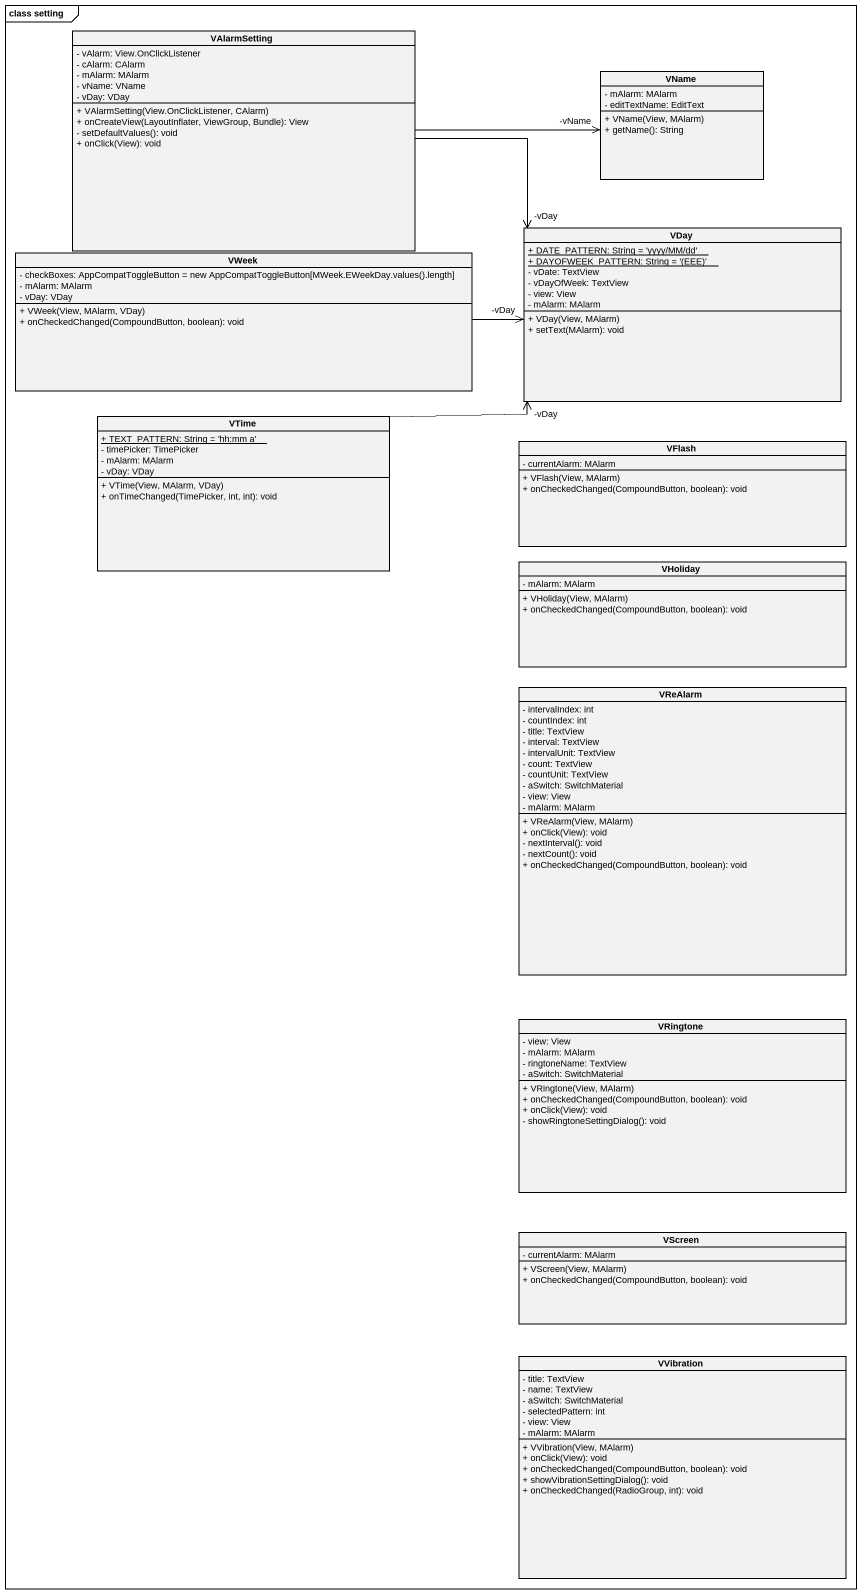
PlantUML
@startuml
mainframe class setting
hide circle
hide empty members
skinparam classAttributeIconSize 0
class VAlarmSetting {
  - vAlarm: View.OnClickListener
  - cAlarm: CAlarm
  - mAlarm: MAlarm
  - vName: VName
  - vDay: VDay
  + VAlarmSetting(View.OnClickListener, CAlarm)
  + onCreateView(LayoutInflater, ViewGroup, Bundle): View
  - setDefaultValues(): void
  + onClick(View): void
}
class VName {
  - mAlarm: MAlarm
  - editTextName: EditText
  + VName(View, MAlarm)
  + getName(): String
}
class VWeek {
  {field} - checkBoxes: AppCompatToggleButton = new AppCompatToggleButton[MWeek.EWeekDay.values().length]
  - mAlarm: MAlarm
  - vDay: VDay
  + VWeek(View, MAlarm, VDay)
  + onCheckedChanged(CompoundButton, boolean): void
}
class VDay {
  {static} + DATE_PATTERN: String = 'yyyy/MM/dd'
  {static} {field} + DAYOFWEEK_PATTERN: String = '(EEE)'
  - vDate: TextView
  - vDayOfWeek: TextView
  - view: View
  - mAlarm: MAlarm
  + VDay(View, MAlarm)
  + setText(MAlarm): void
}
class VTime {
  {static} + TEXT_PATTERN: String = 'hh:mm a'
  - timePicker: TimePicker
  - mAlarm: MAlarm
  - vDay: VDay
  + VTime(View, MAlarm, VDay)
  + onTimeChanged(TimePicker, int, int): void
}
class VFlash {
  - currentAlarm: MAlarm
  + VFlash(View, MAlarm)
  + onCheckedChanged(CompoundButton, boolean): void
}
class VHoliday {
  - mAlarm: MAlarm
  + VHoliday(View, MAlarm)
  + onCheckedChanged(CompoundButton, boolean): void
}
class VReAlarm {
  - intervalIndex: int
  - countIndex: int
  - title: TextView
  - interval: TextView
  - intervalUnit: TextView
  - count: TextView
  - countUnit: TextView
  - aSwitch: SwitchMaterial
  - view: View
  - mAlarm: MAlarm
  + VReAlarm(View, MAlarm)
  + onClick(View): void
  - nextInterval(): void
  - nextCount(): void
  + onCheckedChanged(CompoundButton, boolean): void
}
class VRingtone {
  - view: View
  - mAlarm: MAlarm
  - ringtoneName: TextView
  - aSwitch: SwitchMaterial
  + VRingtone(View, MAlarm)
  + onCheckedChanged(CompoundButton, boolean): void
  + onClick(View): void
  - showRingtoneSettingDialog(): void
}
class VScreen {
  - currentAlarm: MAlarm
  + VScreen(View, MAlarm)
  + onCheckedChanged(CompoundButton, boolean): void
}
class VVibration {
  - title: TextView
  - name: TextView
  - aSwitch: SwitchMaterial
  - selectedPattern: int
  - view: View
  - mAlarm: MAlarm
  + VVibration(View, MAlarm)
  + onClick(View): void
  + onCheckedChanged(CompoundButton, boolean): void
  + showVibrationSettingDialog(): void
  + onCheckedChanged(RadioGroup, int): void
}
VAlarmSetting -right-> "-vName" VName
VAlarmSetting -right-> "-vDay" VDay
VWeek -right-> "-vDay" VDay
VTime -right-> "-vDay" VDay
@enduml
